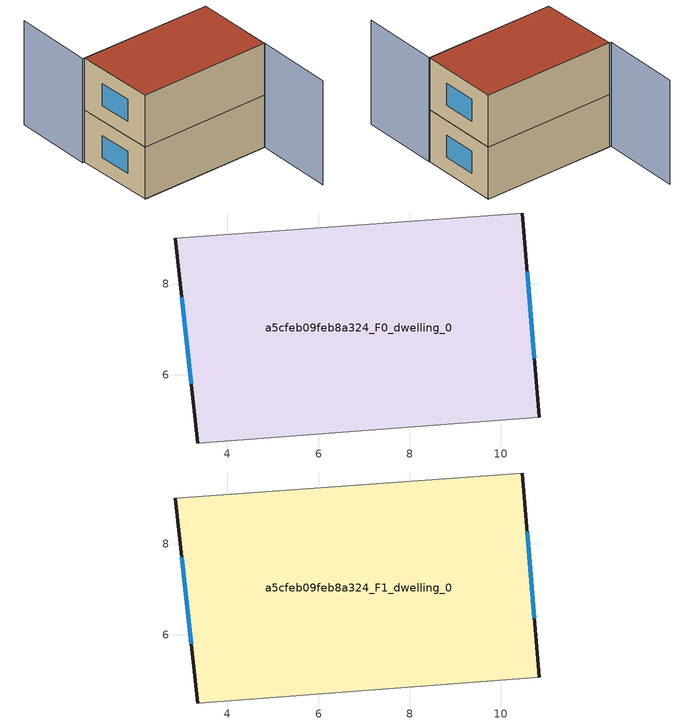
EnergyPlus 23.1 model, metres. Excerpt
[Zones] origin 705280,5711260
a5cfeb09feb8a324_F0_dwelling_0
 floor ground (EU_floor_Construction): 10.47,9.55 10.84,5.08 3.35,4.5 2.86,9 z0
 wall outside (EU_wall_Construction): 2.86,9 3.35,4.5 / 10.84,5.08 10.47,9.55 z0:3
 wall adiabatic (EU_wall_Construction): 10.47,9.55 2.86,9 / 3.35,4.5 10.84,5.08 z0:3
 window (EU_Window_Construction): 3,7.7 3.21,5.8 / 10.73,6.37 10.58,8.26 z0.87:2.13
a5cfeb09feb8a324_F1_dwelling_0
 floor to a5cfeb09feb8a324_F0_dwelling_0 (EU_floor_Construction): 10.47,9.55 10.84,5.08 3.35,4.5 2.86,9 z3
 wall outside (EU_wall_Construction): 2.86,9 3.35,4.5 / 10.84,5.08 10.47,9.55 z3:6
 wall adiabatic (EU_wall_Construction): 10.47,9.55 2.86,9 / 3.35,4.5 10.84,5.08 z3:6
 window (EU_Window_Construction): 3,7.7 3.21,5.8 / 10.73,6.37 10.58,8.26 z3.87:5.13
 roof outside (EU_roof_Construction): 10.84,5.08 10.47,9.55 2.86,9 3.35,4.5 z6
shading: 3.35,4.5 10.87,5.09 / 10.87,5.09 11.22,0.62 / 10.47,9.55 2.76,8.99 / 2.76,8.99 2.43,13.52 z0:6
[Building]
EU S2 Campaign: North Axis=0; Terrain=City; Solar Distribution=FullExterior
[Site:Location]
London: Latitude=51.5; Longitude=-0.5; Time Zone=0; Elevation=25
[SizingPeriod:WeatherFileDays]
AnnualSizingPeriod: Begin Month=1; Begin Day of Month=1; End Month=12; End Day of Month=31; Day of Week for Start Day=Monday; Use Weather File Daylight Saving Period=No; Use Weather File Rain and Snow Indicators=No
[MATERIAL]
EU_InternalMass_Material: Roughness=MediumRough; Thickness=0.1; Conductivity=1; Density=1800; Specific Heat=900; Thermal Absorptance=0.9; Solar Absorptance=0.7; Visible Absorptance=0.7
[MATERIAL:NOMASS] Roughness=MediumRough; Thermal Absorptance=0.9; Solar Absorptance=0.7; Visible Absorptance=0.7
Name | Thermal Resistance
EU_wall_NoMass | 0.724719
EU_roof_NoMass | 2.98947
EU_floor_NoMass | 2.39157
[WINDOWMATERIAL:SIMPLEGLAZINGSYSTEM]
EU_Window_SimpleGlazing: UFactor=2.63425; Solar Heat Gain Coefficient=0.76; Visible Transmittance=0.76
[CONSTRUCTION]
EU_wall_Construction: EU_wall_NoMass
EU_roof_Construction: EU_roof_NoMass
EU_floor_Construction: EU_floor_NoMass
EU_Window_Construction: EU_Window_SimpleGlazing
EU_InternalMass_Construction: EU_InternalMass_Material
[ZONE] Type=1; Multiplier=1; Ceiling Height=autocalculate; Floor Area=autocalculate; Part of Total Floor Area=Yes
Name | Volume
a5cfeb09feb8a324_F0_dwelling_0 | 102.193
a5cfeb09feb8a324_F1_dwelling_0 | 102.192
[INTERNALMASS] Construction=EU_InternalMass_Construction; Surface Area=34.0642
Name | Zone or ZoneList
a5cfeb09feb8a324_F0_dwelling_0_EU_InternalMass | a5cfeb09feb8a324_F0_dwelling_0
a5cfeb09feb8a324_F1_dwelling_0_EU_InternalMass | a5cfeb09feb8a324_F1_dwelling_0
[OTHEREQUIPMENT] Fuel Type=Electricity; Design Level Calculation Method=Watts/Area; Power per Zone Floor Area=1; Fraction Latent=0; Fraction Radiant=0; Fraction Lost=0; Carbon Dioxide Generation Rate=0; EndUse Subcategory=EU_Step8_InternalGains
Name | Zone or ZoneList or Space or SpaceList | Schedule
EU_Step8_InternalGain_a5cfeb09feb8a324_F0_dwelling_0_f000 | a5cfeb09feb8a324_F0_dwelling_0 | EU_Step8_GainSchedule_a5cfeb09feb8a324_F0_dwelling_0_f000
EU_Step8_InternalGain_a5cfeb09feb8a324_F1_dwelling_0_f000 | a5cfeb09feb8a324_F1_dwelling_0 | EU_Step8_GainSchedule_a5cfeb09feb8a324_F1_dwelling_0_f000
[ZONEVENTILATION:DESIGNFLOWRATE] Schedule=EU_AlwaysOn; Design Flow Rate Calculation Method=AirChanges/Hour; Air Changes per Hour=0.418135; Ventilation Type=Natural; Fan Pressure Rise=0; Fan Total Efficiency=1; Constant Term Coefficient=1; Temperature Term Coefficient=0; Velocity Term Coefficient=0; Velocity Squared Term Coefficient=0; Minimum Indoor Temperature=-100; Maximum Indoor Temperature=100; Delta Temperature=-100; Minimum Outdoor Temperature=-100; Maximum Outdoor Temperature=100; Maximum Wind Speed=40
Name | Zone or ZoneList or Space or SpaceList
EU_ConstantAir_a5cfeb09feb8a324_F0_dwelling_0 | a5cfeb09feb8a324_F0_dwelling_0
EU_ConstantAir_a5cfeb09feb8a324_F1_dwelling_0 | a5cfeb09feb8a324_F1_dwelling_0
[HVACTEMPLATE:THERMOSTAT] Constant Heating Setpoint=20; Constant Cooling Setpoint=50
EU_HeatOnly_a5cfeb09feb8a324_F0_dwelling_0; EU_HeatOnly_a5cfeb09feb8a324_F1_dwelling_0
[HVACTEMPLATE:ZONE:IDEALLOADSAIRSYSTEM] System Availability Schedule=EU_AlwaysOn; Maximum Heating Supply Air Temperature=50; Minimum Cooling Supply Air Temperature=13; Maximum Heating Supply Air Humidity Ratio=0.0156; Minimum Cooling Supply Air Humidity Ratio=0.0077; Heating Limit=NoLimit; Cooling Limit=NoLimit; Heating Availability Schedule=EU_AlwaysOn; Cooling Availability Schedule=EU_CoolingOff; Dehumidification Control Type=ConstantSensibleHeatRatio; Cooling Sensible Heat Ratio=0.7; Dehumidification Setpoint=60; Humidification Control Type=None; Humidification Setpoint=30; Outdoor Air Method=None; Outdoor Air Flow Rate per Person=0.00944; Outdoor Air Flow Rate per Zone Floor Area=0; Outdoor Air Flow Rate per Zone=0; Demand Controlled Ventilation Type=None; Outdoor Air Economizer Type=NoEconomizer; Heat Recovery Type=None; Sensible Heat Recovery Effectiveness=0.7; Latent Heat Recovery Effectiveness=0.65
Name | Template Thermostat
a5cfeb09feb8a324_F0_dwelling_0 | EU_HeatOnly_a5cfeb09feb8a324_F0_dwelling_0
a5cfeb09feb8a324_F1_dwelling_0 | EU_HeatOnly_a5cfeb09feb8a324_F1_dwelling_0
[SIZING:ZONE] Zone Cooling Design Supply Air Temperature Input Method=SupplyAirTemperature; Zone Cooling Design Supply Air Temperature=13; Zone Heating Design Supply Air Temperature Input Method=SupplyAirTemperature; Zone Heating Design Supply Air Temperature=50; Zone Cooling Design Supply Air Humidity Ratio=0.008; Zone Heating Design Supply Air Humidity Ratio=0.008; Cooling Design Air Flow Method=DesignDay; Cooling Design Air Flow Rate=0; Cooling Minimum Air Flow per Zone Floor Area=0.000762; Cooling Minimum Air Flow=0; Cooling Minimum Air Flow Fraction=0.2; Heating Design Air Flow Method=DesignDay; Heating Design Air Flow Rate=0; Heating Maximum Air Flow per Zone Floor Area=0.002032; Heating Maximum Air Flow=0.141576; Heating Maximum Air Flow Fraction=0.3; Account for Dedicated Outdoor Air System=No; Dedicated Outdoor Air System Control Strategy=NeutralSupplyAir; Dedicated Outdoor Air Low Setpoint Temperature for Design=autosize; Dedicated Outdoor Air High Setpoint Temperature for Design=autosize; Zone Load Sizing Method=Sensible Load Only No Latent Load; Zone Latent Cooling Design Supply Air Humidity Ratio Input Method=HumidityRatioDifference; Zone Cooling Design Supply Air Humidity Ratio Difference=0.005; Zone Latent Heating Design Supply Air Humidity Ratio Input Method=HumidityRatioDifference; Zone Humidification Design Supply Air Humidity Ratio Difference=0.005
a5cfeb09feb8a324_F0_dwelling_0; a5cfeb09feb8a324_F1_dwelling_0
[SCHEDULE:CONSTANT]
Name | Hourly Value
EU_AlwaysOn | 1
EU_CoolingOff | 0
[SCHEDULE:FILE] Column Number=1; Rows to Skip at Top=0; Number of Hours of Data=8760; Column Separator=Comma; Interpolate to Timestep=No; Minutes per Item=60; Adjust Schedule for Daylight Savings=Yes
Name | File
EU_Step8_GainSchedule_a5cfeb09feb8a324_F0_dwelling_0_f000 | ../../schedules/a5cfeb09feb8a324/a5cfeb09feb8a324_F0_dwelling_0_f000_gain.csv
EU_Step8_GainSchedule_a5cfeb09feb8a324_F1_dwelling_0_f000 | ../../schedules/a5cfeb09feb8a324/a5cfeb09feb8a324_F1_dwelling_0_f000_gain.csv
